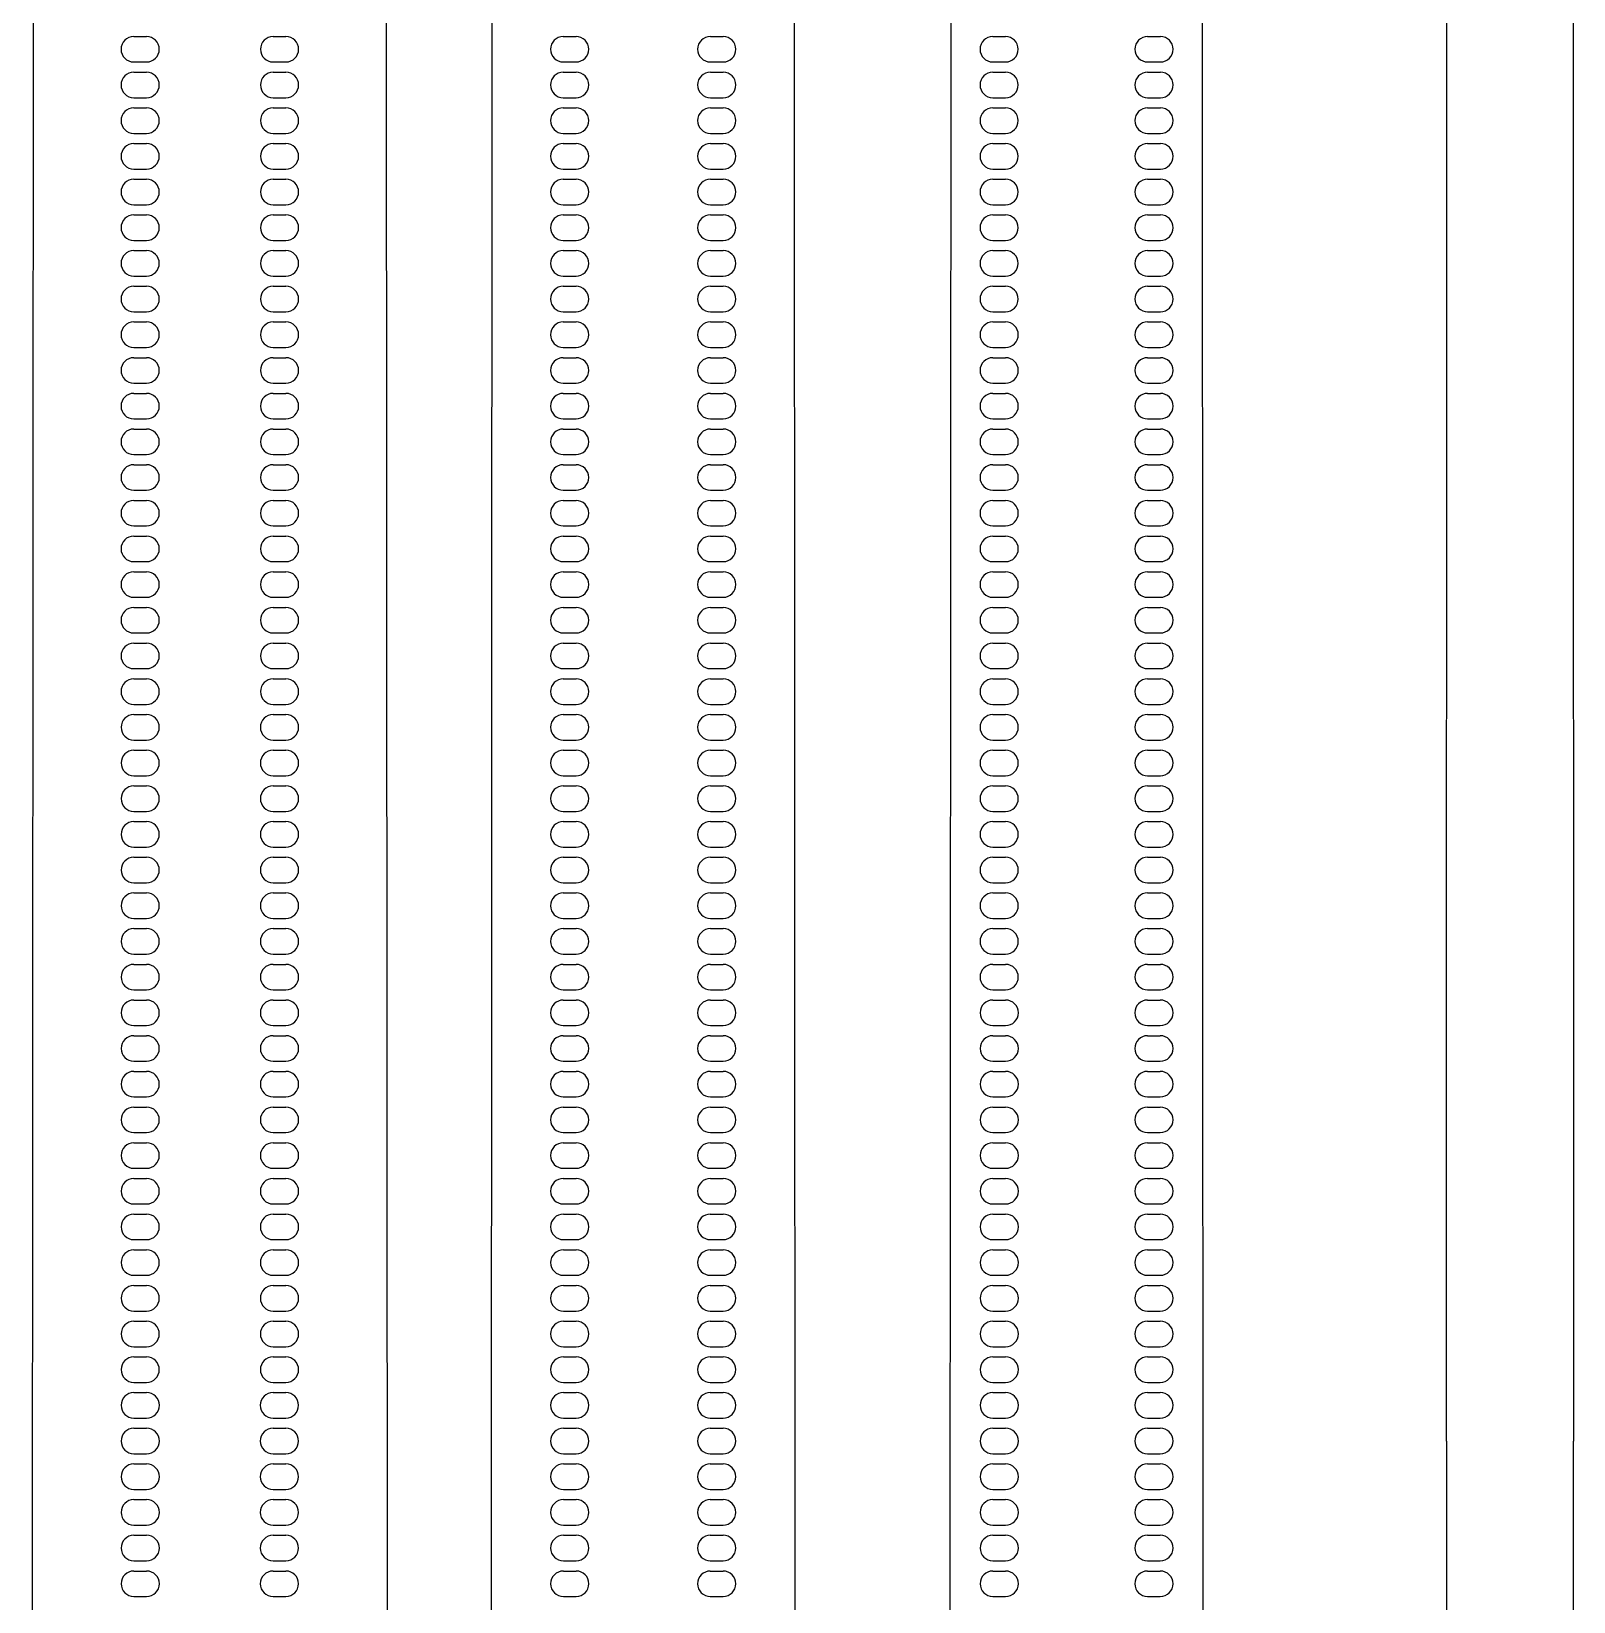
# Model space of a CAD drawing. Header units: millimetres. Extents: x -12.5 to 12.5, y -37.5 to 37.5.
# Drawn here: x -2.9 to 0.125, y -21.675 to -18.595 of the extents above; entities that cross this region are included whole.
import ezdxf

# ---------------------------------------------------------------- set-up
doc = ezdxf.new("R2010")
doc.units = ezdxf.units.MM

msp = doc.modelspace()

# ---------------------------------------------------------------- linework, layer by layer
at = {"color": 7, "linetype": 'Continuous'}
for p, q in [((-2.875, 24), (-2.9, -25)), ((-2.2, -25), (-2.225, 24)), ((-1.975, 24), (-2, -25)), ((-1.4, -25), (-1.425, 24)), ((-1.075, 24), (-1.1, -25)), ((-0.6, -25), (-0.625, 24)), ((-0.1245, -21.36), (-0.1233, -13.66)), ((0.1233, -13.66), (0.1245, -21.36)), ((-2.6992, -18.605), (-2.6742, -18.605)), ((-2.4258, -18.605), (-2.4008, -18.605)), ((-1.8568, -18.605), (-1.8318, -18.605)), ((-1.5682, -18.605), (-1.5432, -18.605)), ((-1.0144, -18.605), (-0.9894, -18.605)), ((-0.7106, -18.605), (-0.6856, -18.605)), ((-2.6992, -18.655), (-2.6742, -18.655)), ((-2.4258, -18.655), (-2.4008, -18.655)), ((-1.8568, -18.655), (-1.8318, -18.655)), ((-1.5682, -18.655), (-1.5432, -18.655)), ((-1.0144, -18.655), (-0.9894, -18.655)), ((-0.7106, -18.655), (-0.6856, -18.655)), ((-2.6992, -18.675), (-2.6742, -18.675)), ((-2.4258, -18.675), (-2.4008, -18.675)), ((-1.8568, -18.675), (-1.8318, -18.675)), ((-1.5682, -18.675), (-1.5432, -18.675)), ((-1.0144, -18.675), (-0.9894, -18.675)), ((-0.7106, -18.675), (-0.6856, -18.675)), ((-2.6992, -18.725), (-2.6742, -18.725)), ((-2.4258, -18.725), (-2.4008, -18.725)), ((-1.8568, -18.725), (-1.8318, -18.725)), ((-1.5682, -18.725), (-1.5432, -18.725)), ((-1.0144, -18.725), (-0.9894, -18.725)), ((-0.7106, -18.725), (-0.6856, -18.725)), ((-2.6992, -18.745), (-2.6742, -18.745)), ((-2.4258, -18.745), (-2.4008, -18.745)), ((-1.8568, -18.745), (-1.8318, -18.745)), ((-1.5682, -18.745), (-1.5432, -18.745)), ((-1.0144, -18.745), (-0.9894, -18.745)), ((-0.7106, -18.745), (-0.6856, -18.745)), ((-2.6992, -18.795), (-2.6742, -18.795)), ((-2.6992, -18.815), (-2.6742, -18.815)), ((-2.4258, -18.795), (-2.4008, -18.795)), ((-2.4258, -18.815), (-2.4008, -18.815)), ((-1.8568, -18.795), (-1.8318, -18.795)), ((-1.8568, -18.815), (-1.8318, -18.815)), ((-1.5682, -18.795), (-1.5432, -18.795)), ((-1.5682, -18.815), (-1.5432, -18.815)), ((-1.0144, -18.795), (-0.9894, -18.795)), ((-1.0144, -18.815), (-0.9894, -18.815)), ((-0.7106, -18.795), (-0.6856, -18.795)), ((-0.7106, -18.815), (-0.6856, -18.815)), ((-2.6992, -18.865), (-2.6742, -18.865)), ((-2.4258, -18.865), (-2.4008, -18.865)), ((-1.8568, -18.865), (-1.8318, -18.865)), ((-1.5682, -18.865), (-1.5432, -18.865)), ((-1.0144, -18.865), (-0.9894, -18.865)), ((-0.7106, -18.865), (-0.6856, -18.865)), ((-2.6992, -18.885), (-2.6742, -18.885)), ((-2.4258, -18.885), (-2.4008, -18.885)), ((-1.8568, -18.885), (-1.8318, -18.885)), ((-1.5682, -18.885), (-1.5432, -18.885)), ((-1.0144, -18.885), (-0.9894, -18.885)), ((-0.7106, -18.885), (-0.6856, -18.885)), ((-2.6992, -18.935), (-2.6742, -18.935)), ((-2.4258, -18.935), (-2.4008, -18.935)), ((-1.8568, -18.935), (-1.8318, -18.935)), ((-1.5682, -18.935), (-1.5432, -18.935)), ((-1.0144, -18.935), (-0.9894, -18.935)), ((-0.7106, -18.935), (-0.6856, -18.935)), ((-2.6992, -18.955), (-2.6742, -18.955)), ((-2.4258, -18.955), (-2.4008, -18.955)), ((-1.8568, -18.955), (-1.8318, -18.955)), ((-1.5682, -18.955), (-1.5432, -18.955)), ((-1.0144, -18.955), (-0.9894, -18.955)), ((-0.7106, -18.955), (-0.6856, -18.955)), ((-2.6992, -19.005), (-2.6742, -19.005)), ((-2.6992, -19.025), (-2.6742, -19.025)), ((-2.4258, -19.005), (-2.4008, -19.005)), ((-2.4258, -19.025), (-2.4008, -19.025)), ((-1.8568, -19.005), (-1.8318, -19.005)), ((-1.8568, -19.025), (-1.8318, -19.025)), ((-1.5682, -19.005), (-1.5432, -19.005)), ((-1.5682, -19.025), (-1.5432, -19.025)), ((-1.0144, -19.005), (-0.9894, -19.005)), ((-1.0144, -19.025), (-0.9894, -19.025)), ((-0.7106, -19.005), (-0.6856, -19.005)), ((-0.7106, -19.025), (-0.6856, -19.025)), ((-2.6992, -19.075), (-2.6742, -19.075)), ((-2.6992, -19.095), (-2.6742, -19.095)), ((-2.4258, -19.075), (-2.4008, -19.075)), ((-2.4258, -19.095), (-2.4008, -19.095)), ((-1.8568, -19.075), (-1.8318, -19.075)), ((-1.8568, -19.095), (-1.8318, -19.095)), ((-1.5682, -19.075), (-1.5432, -19.075)), ((-1.5682, -19.095), (-1.5432, -19.095)), ((-1.0144, -19.075), (-0.9894, -19.075)), ((-1.0144, -19.095), (-0.9894, -19.095)), ((-0.7106, -19.075), (-0.6856, -19.075)), ((-0.7106, -19.095), (-0.6856, -19.095)), ((-2.6992, -19.145), (-2.6742, -19.145)), ((-2.4258, -19.145), (-2.4008, -19.145)), ((-1.8568, -19.145), (-1.8318, -19.145)), ((-1.5682, -19.145), (-1.5432, -19.145)), ((-1.0144, -19.145), (-0.9894, -19.145)), ((-0.7106, -19.145), (-0.6856, -19.145)), ((-2.6992, -19.165), (-2.6742, -19.165)), ((-2.4258, -19.165), (-2.4008, -19.165)), ((-1.8568, -19.165), (-1.8318, -19.165)), ((-1.5682, -19.165), (-1.5432, -19.165)), ((-1.0143, -19.165), (-0.9893, -19.165)), ((-0.7107, -19.165), (-0.6857, -19.165)), ((-2.6992, -19.215), (-2.6742, -19.215)), ((-2.4258, -19.215), (-2.4008, -19.215)), ((-1.8568, -19.215), (-1.8318, -19.215)), ((-1.5682, -19.215), (-1.5432, -19.215)), ((-1.0143, -19.215), (-0.9893, -19.215)), ((-0.7107, -19.215), (-0.6857, -19.215)), ((-2.6992, -19.235), (-2.6742, -19.235)), ((-2.4258, -19.235), (-2.4008, -19.235)), ((-1.8568, -19.235), (-1.8318, -19.235)), ((-1.5682, -19.235), (-1.5432, -19.235)), ((-1.0143, -19.235), (-0.9893, -19.235)), ((-0.7107, -19.235), (-0.6857, -19.235)), ((-2.6992, -19.285), (-2.6742, -19.285)), ((-2.6992, -19.305), (-2.6742, -19.305)), ((-2.4258, -19.285), (-2.4008, -19.285)), ((-2.4258, -19.305), (-2.4008, -19.305)), ((-1.8568, -19.285), (-1.8318, -19.285)), ((-1.8568, -19.305), (-1.8318, -19.305)), ((-1.5682, -19.285), (-1.5432, -19.285)), ((-1.5682, -19.305), (-1.5432, -19.305)), ((-1.0143, -19.285), (-0.9893, -19.285)), ((-1.0143, -19.305), (-0.9893, -19.305)), ((-0.7107, -19.285), (-0.6857, -19.285)), ((-0.7107, -19.305), (-0.6857, -19.305)), ((-2.6992, -19.355), (-2.6742, -19.355)), ((-2.4258, -19.355), (-2.4008, -19.355)), ((-1.8568, -19.355), (-1.8318, -19.355)), ((-1.5682, -19.355), (-1.5432, -19.355)), ((-1.0143, -19.355), (-0.9893, -19.355)), ((-0.7107, -19.355), (-0.6857, -19.355)), ((-2.6992, -19.375), (-2.6742, -19.375)), ((-2.4258, -19.375), (-2.4008, -19.375)), ((-1.8568, -19.375), (-1.8318, -19.375)), ((-1.5682, -19.375), (-1.5432, -19.375)), ((-1.0143, -19.375), (-0.9893, -19.375)), ((-0.7107, -19.375), (-0.6857, -19.375)), ((-2.6992, -19.425), (-2.6742, -19.425)), ((-2.4258, -19.425), (-2.4008, -19.425)), ((-1.8568, -19.425), (-1.8318, -19.425)), ((-1.5682, -19.425), (-1.5432, -19.425)), ((-1.0143, -19.425), (-0.9893, -19.425)), ((-0.7107, -19.425), (-0.6857, -19.425)), ((-2.6992, -19.445), (-2.6742, -19.445)), ((-2.4258, -19.445), (-2.4008, -19.445)), ((-1.8568, -19.445), (-1.8318, -19.445)), ((-1.5682, -19.445), (-1.5432, -19.445)), ((-1.0143, -19.445), (-0.9893, -19.445)), ((-0.7107, -19.445), (-0.6857, -19.445)), ((-2.6992, -19.495), (-2.6742, -19.495)), ((-2.4258, -19.495), (-2.4008, -19.495)), ((-1.8568, -19.495), (-1.8318, -19.495)), ((-1.5682, -19.495), (-1.5432, -19.495)), ((-1.0143, -19.495), (-0.9893, -19.495)), ((-0.7107, -19.495), (-0.6857, -19.495)), ((-2.6992, -19.515), (-2.6742, -19.515)), ((-2.4258, -19.515), (-2.4008, -19.515)), ((-1.8568, -19.515), (-1.8318, -19.515)), ((-1.5682, -19.515), (-1.5432, -19.515)), ((-1.0143, -19.515), (-0.9893, -19.515)), ((-0.7107, -19.515), (-0.6857, -19.515)), ((-2.6992, -19.565), (-2.6742, -19.565)), ((-2.6992, -19.585), (-2.6742, -19.585)), ((-2.4258, -19.565), (-2.4008, -19.565)), ((-2.4258, -19.585), (-2.4008, -19.585)), ((-1.8568, -19.565), (-1.8318, -19.565)), ((-1.8567, -19.585), (-1.8317, -19.585)), ((-1.5683, -19.585), (-1.5433, -19.585)), ((-1.5682, -19.565), (-1.5432, -19.565)), ((-1.0143, -19.565), (-0.9893, -19.565)), ((-1.0143, -19.585), (-0.9893, -19.585)), ((-0.7107, -19.565), (-0.6857, -19.565)), ((-0.7107, -19.585), (-0.6857, -19.585)), ((-2.6992, -19.635), (-2.6742, -19.635)), ((-2.4258, -19.635), (-2.4008, -19.635)), ((-1.8567, -19.635), (-1.8317, -19.635)), ((-1.5683, -19.635), (-1.5433, -19.635)), ((-1.0143, -19.635), (-0.9893, -19.635)), ((-0.7107, -19.635), (-0.6857, -19.635)), ((-2.6992, -19.655), (-2.6742, -19.655)), ((-2.4258, -19.655), (-2.4008, -19.655)), ((-1.8567, -19.655), (-1.8317, -19.655)), ((-1.5683, -19.655), (-1.5433, -19.655)), ((-1.0143, -19.655), (-0.9893, -19.655)), ((-0.7107, -19.655), (-0.6857, -19.655)), ((-2.6992, -19.705), (-2.6742, -19.705)), ((-2.4258, -19.705), (-2.4008, -19.705)), ((-1.8567, -19.705), (-1.8317, -19.705)), ((-1.5683, -19.705), (-1.5433, -19.705)), ((-1.0143, -19.705), (-0.9893, -19.705)), ((-0.7107, -19.705), (-0.6857, -19.705)), ((-2.6992, -19.725), (-2.6742, -19.725)), ((-2.4258, -19.725), (-2.4008, -19.725)), ((-1.8567, -19.725), (-1.8317, -19.725)), ((-1.5683, -19.725), (-1.5433, -19.725)), ((-1.0143, -19.725), (-0.9893, -19.725)), ((-0.7107, -19.725), (-0.6857, -19.725)), ((-2.6992, -19.775), (-2.6742, -19.775)), ((-2.6992, -19.795), (-2.6742, -19.795)), ((-2.4258, -19.775), (-2.4008, -19.775)), ((-2.4258, -19.795), (-2.4008, -19.795)), ((-1.8567, -19.775), (-1.8317, -19.775)), ((-1.8567, -19.795), (-1.8317, -19.795)), ((-1.5683, -19.775), (-1.5433, -19.775)), ((-1.5683, -19.795), (-1.5433, -19.795)), ((-1.0143, -19.775), (-0.9893, -19.775)), ((-1.0143, -19.795), (-0.9893, -19.795)), ((-0.7107, -19.775), (-0.6857, -19.775)), ((-0.7107, -19.795), (-0.6857, -19.795)), ((-2.6992, -19.845), (-2.6742, -19.845)), ((-2.6992, -19.865), (-2.6742, -19.865)), ((-2.4258, -19.845), (-2.4008, -19.845)), ((-2.4258, -19.865), (-2.4008, -19.865)), ((-1.8567, -19.845), (-1.8317, -19.845)), ((-1.8567, -19.865), (-1.8317, -19.865)), ((-1.5683, -19.845), (-1.5433, -19.845)), ((-1.5683, -19.865), (-1.5433, -19.865)), ((-1.0143, -19.845), (-0.9893, -19.845)), ((-1.0143, -19.865), (-0.9893, -19.865)), ((-0.7107, -19.845), (-0.6857, -19.845)), ((-0.7107, -19.865), (-0.6857, -19.865)), ((-2.6992, -19.915), (-2.6742, -19.915)), ((-2.4258, -19.915), (-2.4008, -19.915)), ((-1.8567, -19.915), (-1.8317, -19.915)), ((-1.5683, -19.915), (-1.5433, -19.915)), ((-1.0143, -19.915), (-0.9893, -19.915)), ((-0.7107, -19.915), (-0.6857, -19.915)), ((-2.6991, -19.935), (-2.6741, -19.935)), ((-2.4259, -19.935), (-2.4009, -19.935)), ((-1.8567, -19.935), (-1.8317, -19.935)), ((-1.5683, -19.935), (-1.5433, -19.935)), ((-1.0143, -19.935), (-0.9893, -19.935)), ((-0.7107, -19.935), (-0.6857, -19.935)), ((-2.6991, -19.985), (-2.6741, -19.985)), ((-2.4259, -19.985), (-2.4009, -19.985)), ((-1.8567, -19.985), (-1.8317, -19.985)), ((-1.5683, -19.985), (-1.5433, -19.985)), ((-1.0143, -19.985), (-0.9893, -19.985)), ((-0.7107, -19.985), (-0.6857, -19.985)), ((-2.6991, -20.005), (-2.6741, -20.005)), ((-2.4259, -20.005), (-2.4009, -20.005)), ((-1.8567, -20.005), (-1.8317, -20.005)), ((-1.5683, -20.005), (-1.5433, -20.005)), ((-1.0143, -20.005), (-0.9893, -20.005)), ((-0.7107, -20.005), (-0.6857, -20.005)), ((-2.6991, -20.055), (-2.6741, -20.055)), ((-2.6991, -20.075), (-2.6741, -20.075)), ((-2.4259, -20.055), (-2.4009, -20.055)), ((-2.4259, -20.075), (-2.4009, -20.075)), ((-1.8567, -20.055), (-1.8317, -20.055)), ((-1.8567, -20.075), (-1.8317, -20.075)), ((-1.5683, -20.055), (-1.5433, -20.055)), ((-1.5683, -20.075), (-1.5433, -20.075)), ((-1.0143, -20.055), (-0.9893, -20.055)), ((-1.0143, -20.075), (-0.9893, -20.075)), ((-0.7107, -20.055), (-0.6857, -20.055)), ((-0.7107, -20.075), (-0.6857, -20.075)), ((-2.6991, -20.125), (-2.6741, -20.125)), ((-2.4259, -20.125), (-2.4009, -20.125)), ((-1.8567, -20.125), (-1.8317, -20.125)), ((-1.5683, -20.125), (-1.5433, -20.125)), ((-1.0143, -20.125), (-0.9893, -20.125)), ((-0.7107, -20.125), (-0.6857, -20.125)), ((-2.6991, -20.145), (-2.6741, -20.145)), ((-2.4259, -20.145), (-2.4009, -20.145)), ((-1.8567, -20.145), (-1.8317, -20.145)), ((-1.5683, -20.145), (-1.5433, -20.145)), ((-1.0143, -20.145), (-0.9893, -20.145)), ((-0.7107, -20.145), (-0.6857, -20.145)), ((-2.6991, -20.195), (-2.6741, -20.195)), ((-2.4259, -20.195), (-2.4009, -20.195)), ((-1.8567, -20.195), (-1.8317, -20.195)), ((-1.5683, -20.195), (-1.5433, -20.195)), ((-1.0143, -20.195), (-0.9893, -20.195)), ((-0.7107, -20.195), (-0.6857, -20.195)), ((-2.6991, -20.215), (-2.6741, -20.215)), ((-2.4259, -20.215), (-2.4009, -20.215)), ((-1.8567, -20.215), (-1.8317, -20.215)), ((-1.5683, -20.215), (-1.5433, -20.215)), ((-1.0143, -20.215), (-0.9893, -20.215)), ((-0.7107, -20.215), (-0.6857, -20.215)), ((-2.6991, -20.265), (-2.6741, -20.265)), ((-2.4259, -20.265), (-2.4009, -20.265)), ((-1.8567, -20.265), (-1.8317, -20.265)), ((-1.5683, -20.265), (-1.5433, -20.265)), ((-1.0143, -20.265), (-0.9893, -20.265)), ((-0.7107, -20.265), (-0.6857, -20.265)), ((-2.6991, -20.285), (-2.6741, -20.285)), ((-2.4259, -20.285), (-2.4009, -20.285)), ((-1.8567, -20.285), (-1.8317, -20.285)), ((-1.5683, -20.285), (-1.5433, -20.285)), ((-1.0143, -20.285), (-0.9893, -20.285)), ((-0.7107, -20.285), (-0.6857, -20.285)), ((-2.6991, -20.335), (-2.6741, -20.335)), ((-2.6991, -20.355), (-2.6741, -20.355)), ((-2.4259, -20.335), (-2.4009, -20.335)), ((-2.4259, -20.355), (-2.4009, -20.355)), ((-1.8567, -20.335), (-1.8317, -20.335)), ((-1.8567, -20.355), (-1.8317, -20.355)), ((-1.5683, -20.335), (-1.5433, -20.335)), ((-1.5683, -20.355), (-1.5433, -20.355)), ((-1.0143, -20.335), (-0.9893, -20.335)), ((-1.0143, -20.355), (-0.9893, -20.355)), ((-0.7107, -20.335), (-0.6857, -20.335)), ((-0.7107, -20.355), (-0.6857, -20.355)), ((-2.6991, -20.405), (-2.6741, -20.405)), ((-2.4259, -20.405), (-2.4009, -20.405)), ((-1.8567, -20.405), (-1.8317, -20.405)), ((-1.5683, -20.405), (-1.5433, -20.405)), ((-1.0143, -20.405), (-0.9893, -20.405)), ((-0.7107, -20.405), (-0.6857, -20.405)), ((-2.6991, -20.425), (-2.6741, -20.425)), ((-2.4259, -20.425), (-2.4009, -20.425)), ((-1.8567, -20.425), (-1.8317, -20.425)), ((-1.5683, -20.425), (-1.5433, -20.425)), ((-1.0143, -20.425), (-0.9893, -20.425)), ((-0.7107, -20.425), (-0.6857, -20.425)), ((-2.6991, -20.475), (-2.6741, -20.475)), ((-2.4259, -20.475), (-2.4009, -20.475)), ((-1.8567, -20.475), (-1.8317, -20.475)), ((-1.5683, -20.475), (-1.5433, -20.475)), ((-1.0143, -20.475), (-0.9893, -20.475)), ((-0.7107, -20.475), (-0.6857, -20.475)), ((-2.6991, -20.495), (-2.6741, -20.495)), ((-2.4259, -20.495), (-2.4009, -20.495)), ((-1.8567, -20.495), (-1.8317, -20.495)), ((-1.5683, -20.495), (-1.5433, -20.495)), ((-1.0142, -20.495), (-0.9892, -20.495)), ((-0.7108, -20.495), (-0.6858, -20.495)), ((-2.6991, -20.545), (-2.6741, -20.545)), ((-2.6991, -20.565), (-2.6741, -20.565)), ((-2.4259, -20.545), (-2.4009, -20.545)), ((-2.4259, -20.565), (-2.4009, -20.565)), ((-1.8567, -20.545), (-1.8317, -20.545)), ((-1.8567, -20.565), (-1.8317, -20.565)), ((-1.5683, -20.545), (-1.5433, -20.545)), ((-1.5683, -20.565), (-1.5433, -20.565)), ((-1.0142, -20.545), (-0.9892, -20.545)), ((-1.0142, -20.565), (-0.9892, -20.565)), ((-0.7108, -20.545), (-0.6858, -20.545)), ((-0.7108, -20.565), (-0.6858, -20.565)), ((-2.6991, -20.615), (-2.6741, -20.615)), ((-2.6991, -20.635), (-2.6741, -20.635)), ((-2.4259, -20.615), (-2.4009, -20.615)), ((-2.4259, -20.635), (-2.4009, -20.635)), ((-1.8567, -20.615), (-1.8317, -20.615)), ((-1.8567, -20.635), (-1.8317, -20.635)), ((-1.5683, -20.615), (-1.5433, -20.615)), ((-1.5683, -20.635), (-1.5433, -20.635)), ((-1.0142, -20.615), (-0.9892, -20.615)), ((-1.0142, -20.635), (-0.9892, -20.635)), ((-0.7108, -20.615), (-0.6858, -20.615)), ((-0.7108, -20.635), (-0.6858, -20.635)), ((-2.6991, -20.685), (-2.6741, -20.685)), ((-2.4259, -20.685), (-2.4009, -20.685)), ((-1.8567, -20.685), (-1.8317, -20.685)), ((-1.5683, -20.685), (-1.5433, -20.685)), ((-1.0142, -20.685), (-0.9892, -20.685)), ((-0.7108, -20.685), (-0.6858, -20.685)), ((-2.6991, -20.705), (-2.6741, -20.705)), ((-2.4259, -20.705), (-2.4009, -20.705)), ((-1.8567, -20.705), (-1.8317, -20.705)), ((-1.5683, -20.705), (-1.5433, -20.705)), ((-1.0142, -20.705), (-0.9892, -20.705)), ((-0.7108, -20.705), (-0.6858, -20.705)), ((-2.6991, -20.755), (-2.6741, -20.755)), ((-2.4259, -20.755), (-2.4009, -20.755)), ((-1.8567, -20.755), (-1.8317, -20.755)), ((-1.5683, -20.755), (-1.5433, -20.755)), ((-1.0142, -20.755), (-0.9892, -20.755)), ((-0.7108, -20.755), (-0.6858, -20.755)), ((-2.6991, -20.775), (-2.6741, -20.775)), ((-2.4259, -20.775), (-2.4009, -20.775)), ((-1.8567, -20.775), (-1.8317, -20.775)), ((-1.5683, -20.775), (-1.5433, -20.775)), ((-1.0142, -20.775), (-0.9892, -20.775)), ((-0.7108, -20.775), (-0.6858, -20.775)), ((-2.6991, -20.825), (-2.6741, -20.825)), ((-2.6991, -20.845), (-2.6741, -20.845)), ((-2.4259, -20.825), (-2.4009, -20.825)), ((-2.4259, -20.845), (-2.4009, -20.845)), ((-1.8567, -20.825), (-1.8317, -20.825)), ((-1.8567, -20.845), (-1.8317, -20.845)), ((-1.5683, -20.825), (-1.5433, -20.825)), ((-1.5683, -20.845), (-1.5433, -20.845)), ((-1.0142, -20.825), (-0.9892, -20.825)), ((-1.0142, -20.845), (-0.9892, -20.845)), ((-0.7108, -20.825), (-0.6858, -20.825)), ((-0.7108, -20.845), (-0.6858, -20.845)), ((-2.6991, -20.895), (-2.6741, -20.895)), ((-2.4259, -20.895), (-2.4009, -20.895)), ((-1.8567, -20.895), (-1.8317, -20.895)), ((-1.5683, -20.895), (-1.5433, -20.895)), ((-1.0142, -20.895), (-0.9892, -20.895)), ((-0.7108, -20.895), (-0.6858, -20.895)), ((-2.6991, -20.915), (-2.6741, -20.915)), ((-2.4259, -20.915), (-2.4009, -20.915)), ((-1.8566, -20.915), (-1.8316, -20.915)), ((-1.5684, -20.915), (-1.5434, -20.915)), ((-1.0142, -20.915), (-0.9892, -20.915)), ((-0.7108, -20.915), (-0.6858, -20.915)), ((-2.6991, -20.965), (-2.6741, -20.965)), ((-2.4259, -20.965), (-2.4009, -20.965)), ((-1.8566, -20.965), (-1.8316, -20.965)), ((-1.5684, -20.965), (-1.5434, -20.965)), ((-1.0142, -20.965), (-0.9892, -20.965)), ((-0.7108, -20.965), (-0.6858, -20.965)), ((-2.6991, -20.985), (-2.6741, -20.985)), ((-2.4259, -20.985), (-2.4009, -20.985)), ((-1.8566, -20.985), (-1.8316, -20.985)), ((-1.5684, -20.985), (-1.5434, -20.985)), ((-1.0142, -20.985), (-0.9892, -20.985)), ((-0.7108, -20.985), (-0.6858, -20.985)), ((-2.6991, -21.035), (-2.6741, -21.035)), ((-2.4259, -21.035), (-2.4009, -21.035)), ((-1.8566, -21.035), (-1.8316, -21.035)), ((-1.5684, -21.035), (-1.5434, -21.035)), ((-1.0142, -21.035), (-0.9892, -21.035)), ((-0.7108, -21.035), (-0.6858, -21.035)), ((-2.6991, -21.055), (-2.6741, -21.055)), ((-2.4259, -21.055), (-2.4009, -21.055)), ((-1.8566, -21.055), (-1.8316, -21.055)), ((-1.5684, -21.055), (-1.5434, -21.055)), ((-1.0142, -21.055), (-0.9892, -21.055)), ((-0.7108, -21.055), (-0.6858, -21.055)), ((-2.6991, -21.105), (-2.6741, -21.105)), ((-2.6991, -21.125), (-2.6741, -21.125)), ((-2.4259, -21.105), (-2.4009, -21.105)), ((-2.4259, -21.125), (-2.4009, -21.125)), ((-1.8566, -21.105), (-1.8316, -21.105)), ((-1.8566, -21.125), (-1.8316, -21.125)), ((-1.5684, -21.105), (-1.5434, -21.105)), ((-1.5684, -21.125), (-1.5434, -21.125)), ((-1.0142, -21.105), (-0.9892, -21.105)), ((-1.0142, -21.125), (-0.9892, -21.125)), ((-0.7108, -21.105), (-0.6858, -21.105)), ((-0.7108, -21.125), (-0.6858, -21.125)), ((-2.6991, -21.175), (-2.6741, -21.175)), ((-2.4259, -21.175), (-2.4009, -21.175)), ((-1.8566, -21.175), (-1.8316, -21.175)), ((-1.5684, -21.175), (-1.5434, -21.175)), ((-1.0142, -21.175), (-0.9892, -21.175)), ((-0.7108, -21.175), (-0.6858, -21.175)), ((-2.6991, -21.195), (-2.6741, -21.195)), ((-2.4259, -21.195), (-2.4009, -21.195)), ((-1.8566, -21.195), (-1.8316, -21.195)), ((-1.5684, -21.195), (-1.5434, -21.195)), ((-1.0142, -21.195), (-0.9892, -21.195)), ((-0.7108, -21.195), (-0.6858, -21.195)), ((-2.6991, -21.245), (-2.6741, -21.245)), ((-2.4259, -21.245), (-2.4009, -21.245)), ((-1.8566, -21.245), (-1.8316, -21.245)), ((-1.5684, -21.245), (-1.5434, -21.245)), ((-1.0142, -21.245), (-0.9892, -21.245)), ((-0.7108, -21.245), (-0.6858, -21.245)), ((-2.699, -21.265), (-2.674, -21.265)), ((-2.426, -21.265), (-2.401, -21.265)), ((-1.8566, -21.265), (-1.8316, -21.265)), ((-1.5684, -21.265), (-1.5434, -21.265)), ((-1.0142, -21.265), (-0.9892, -21.265)), ((-0.7108, -21.265), (-0.6858, -21.265)), ((-2.699, -21.315), (-2.674, -21.315)), ((-2.699, -21.335), (-2.674, -21.335)), ((-2.426, -21.315), (-2.401, -21.315)), ((-2.426, -21.335), (-2.401, -21.335)), ((-1.8566, -21.315), (-1.8316, -21.315)), ((-1.8566, -21.335), (-1.8316, -21.335)), ((-1.5684, -21.315), (-1.5434, -21.315)), ((-1.5684, -21.335), (-1.5434, -21.335)), ((-1.0142, -21.315), (-0.9892, -21.315)), ((-1.0142, -21.335), (-0.9892, -21.335)), ((-0.7108, -21.315), (-0.6858, -21.315)), ((-0.7108, -21.335), (-0.6858, -21.335)), ((-0.1245, -21.36), (-0.1245, -24.0145)), ((0.1249, -24.0154), (0.1245, -21.36)), ((-2.699, -21.385), (-2.674, -21.385)), ((-2.699, -21.405), (-2.674, -21.405)), ((-2.426, -21.385), (-2.401, -21.385)), ((-2.426, -21.405), (-2.401, -21.405)), ((-1.8566, -21.385), (-1.8316, -21.385)), ((-1.8566, -21.405), (-1.8316, -21.405)), ((-1.5684, -21.385), (-1.5434, -21.385)), ((-1.5684, -21.405), (-1.5434, -21.405)), ((-1.0142, -21.385), (-0.9892, -21.385)), ((-1.0142, -21.405), (-0.9892, -21.405)), ((-0.7108, -21.385), (-0.6858, -21.385)), ((-0.7108, -21.405), (-0.6858, -21.405)), ((-2.699, -21.455), (-2.674, -21.455)), ((-2.426, -21.455), (-2.401, -21.455)), ((-1.8566, -21.455), (-1.8316, -21.455)), ((-1.5684, -21.455), (-1.5434, -21.455)), ((-1.0142, -21.455), (-0.9892, -21.455)), ((-0.7108, -21.455), (-0.6858, -21.455)), ((-2.699, -21.475), (-2.674, -21.475)), ((-2.426, -21.475), (-2.401, -21.475)), ((-1.8566, -21.475), (-1.8316, -21.475)), ((-1.5684, -21.475), (-1.5434, -21.475)), ((-1.0142, -21.475), (-0.9892, -21.475)), ((-0.7108, -21.475), (-0.6858, -21.475)), ((-2.699, -21.525), (-2.674, -21.525)), ((-2.426, -21.525), (-2.401, -21.525)), ((-1.8566, -21.525), (-1.8316, -21.525)), ((-1.5684, -21.525), (-1.5434, -21.525)), ((-1.0142, -21.525), (-0.9892, -21.525)), ((-0.7108, -21.525), (-0.6858, -21.525)), ((-2.699, -21.545), (-2.674, -21.545)), ((-2.426, -21.545), (-2.401, -21.545)), ((-1.8566, -21.545), (-1.8316, -21.545)), ((-1.5684, -21.545), (-1.5434, -21.545)), ((-1.0142, -21.545), (-0.9892, -21.545)), ((-0.7108, -21.545), (-0.6858, -21.545)), ((-2.699, -21.595), (-2.674, -21.595)), ((-2.699, -21.615), (-2.674, -21.615)), ((-2.426, -21.595), (-2.401, -21.595)), ((-2.426, -21.615), (-2.401, -21.615)), ((-1.8566, -21.595), (-1.8316, -21.595)), ((-1.8566, -21.615), (-1.8316, -21.615)), ((-1.5684, -21.595), (-1.5434, -21.595)), ((-1.5684, -21.615), (-1.5434, -21.615)), ((-1.0142, -21.595), (-0.9892, -21.595)), ((-1.0142, -21.615), (-0.9892, -21.615)), ((-0.7108, -21.595), (-0.6858, -21.595)), ((-0.7108, -21.615), (-0.6858, -21.615)), ((-2.699, -21.665), (-2.674, -21.665)), ((-2.426, -21.665), (-2.401, -21.665)), ((-1.8566, -21.665), (-1.8316, -21.665)), ((-1.5684, -21.665), (-1.5434, -21.665)), ((-1.0142, -21.665), (-0.9892, -21.665)), ((-0.7108, -21.665), (-0.6858, -21.665))]:
    msp.add_line(p, q, dxfattribs=at)
for centre, start, end in [((-2.6992, -18.63), 90, 270), ((-2.6742, -18.63), 270, 90), ((-2.4258, -18.63), 90, 270), ((-2.4008, -18.63), 270, 90), ((-1.8568, -18.63), 90, 270), ((-1.8318, -18.63), 270, 90), ((-1.5682, -18.63), 90, 270), ((-1.5432, -18.63), 270, 90), ((-1.0144, -18.63), 90, 270), ((-0.9894, -18.63), 270, 90), ((-0.7106, -18.63), 90, 270), ((-0.6856, -18.63), 270, 90), ((-2.6992, -18.7), 90, 270), ((-2.6742, -18.7), 270, 90), ((-2.4258, -18.7), 90, 270), ((-2.4008, -18.7), 270, 90), ((-1.8568, -18.7), 90, 270), ((-1.8318, -18.7), 270, 90), ((-1.5682, -18.7), 90, 270), ((-1.5432, -18.7), 270, 90), ((-1.0144, -18.7), 90, 270), ((-0.9894, -18.7), 270, 90), ((-0.7106, -18.7), 90, 270), ((-0.6856, -18.7), 270, 90), ((-2.6992, -18.77), 90, 270), ((-2.6742, -18.77), 270, 90), ((-2.4258, -18.77), 90, 270), ((-2.4008, -18.77), 270, 90), ((-1.8568, -18.77), 90, 270), ((-1.8318, -18.77), 270, 90), ((-1.5682, -18.77), 90, 270), ((-1.5432, -18.77), 270, 90), ((-1.0144, -18.77), 90, 270), ((-0.9894, -18.77), 270, 90), ((-0.7106, -18.77), 90, 270), ((-0.6856, -18.77), 270, 90), ((-2.6992, -18.84), 90, 270), ((-2.6742, -18.84), 270, 90), ((-2.4258, -18.84), 90, 270), ((-2.4008, -18.84), 270, 90), ((-1.8568, -18.84), 90, 270), ((-1.8318, -18.84), 270, 90), ((-1.5682, -18.84), 90, 270), ((-1.5432, -18.84), 270, 90), ((-1.0144, -18.84), 90, 270), ((-0.9894, -18.84), 270, 90), ((-0.7106, -18.84), 90, 270), ((-0.6856, -18.84), 270, 90), ((-2.6992, -18.91), 90, 270), ((-2.6742, -18.91), 270, 90), ((-2.4258, -18.91), 90, 270), ((-2.4008, -18.91), 270, 90), ((-1.8568, -18.91), 90, 270), ((-1.8318, -18.91), 270, 90), ((-1.5682, -18.91), 90, 270), ((-1.5432, -18.91), 270, 90), ((-1.0144, -18.91), 90, 270), ((-0.9894, -18.91), 270, 90), ((-0.7106, -18.91), 90, 270), ((-0.6856, -18.91), 270, 90), ((-2.6992, -18.98), 90, 270), ((-2.6742, -18.98), 270, 90), ((-2.4258, -18.98), 90, 270), ((-2.4008, -18.98), 270, 90), ((-1.8568, -18.98), 90, 270), ((-1.8318, -18.98), 270, 90), ((-1.5682, -18.98), 90, 270), ((-1.5432, -18.98), 270, 90), ((-1.0144, -18.98), 90, 270), ((-0.9894, -18.98), 270, 90), ((-0.7106, -18.98), 90, 270), ((-0.6856, -18.98), 270, 90), ((-2.6992, -19.05), 90, 270), ((-2.6742, -19.05), 270, 90), ((-2.4258, -19.05), 90, 270), ((-2.4008, -19.05), 270, 90), ((-1.8568, -19.05), 90, 270), ((-1.8318, -19.05), 270, 90), ((-1.5682, -19.05), 90, 270), ((-1.5432, -19.05), 270, 90), ((-1.0144, -19.05), 90, 270), ((-0.9894, -19.05), 270, 90), ((-0.7106, -19.05), 90, 270), ((-0.6856, -19.05), 270, 90), ((-2.6992, -19.12), 90, 270), ((-2.6742, -19.12), 270, 90), ((-2.4258, -19.12), 90, 270), ((-2.4008, -19.12), 270, 90), ((-1.8568, -19.12), 90, 270), ((-1.8318, -19.12), 270, 90), ((-1.5682, -19.12), 90, 270), ((-1.5432, -19.12), 270, 90), ((-1.0144, -19.12), 90, 270), ((-0.9894, -19.12), 270, 90), ((-0.7106, -19.12), 90, 270), ((-0.6856, -19.12), 270, 90), ((-2.6992, -19.19), 90, 270), ((-2.6742, -19.19), 270, 90), ((-2.4258, -19.19), 90, 270), ((-2.4008, -19.19), 270, 90), ((-1.8568, -19.19), 90, 270), ((-1.8318, -19.19), 270, 90), ((-1.5682, -19.19), 90, 270), ((-1.5432, -19.19), 270, 90), ((-1.0143, -19.19), 90, 270), ((-0.9893, -19.19), 270, 90), ((-0.7107, -19.19), 90, 270), ((-0.6857, -19.19), 270, 90), ((-2.6992, -19.26), 90, 270), ((-2.6742, -19.26), 270, 90), ((-2.4258, -19.26), 90, 270), ((-2.4008, -19.26), 270, 90), ((-1.8568, -19.26), 90, 270), ((-1.8318, -19.26), 270, 90), ((-1.5682, -19.26), 90, 270), ((-1.5432, -19.26), 270, 90), ((-1.0143, -19.26), 90, 270), ((-0.9893, -19.26), 270, 90), ((-0.7107, -19.26), 90, 270), ((-0.6857, -19.26), 270, 90), ((-2.6992, -19.33), 90, 270), ((-2.6742, -19.33), 270, 90), ((-2.4258, -19.33), 90, 270), ((-2.4008, -19.33), 270, 90), ((-1.8568, -19.33), 90, 270), ((-1.8318, -19.33), 270, 90), ((-1.5682, -19.33), 90, 270), ((-1.5432, -19.33), 270, 90), ((-1.0143, -19.33), 90, 270), ((-0.9893, -19.33), 270, 90), ((-0.7107, -19.33), 90, 270), ((-0.6857, -19.33), 270, 90), ((-2.6992, -19.4), 90, 270), ((-2.6742, -19.4), 270, 90), ((-2.4258, -19.4), 90, 270), ((-2.4008, -19.4), 270, 90), ((-1.8568, -19.4), 90, 270), ((-1.8318, -19.4), 270, 90), ((-1.5682, -19.4), 90, 270), ((-1.5432, -19.4), 270, 90), ((-1.0143, -19.4), 90, 270), ((-0.9893, -19.4), 270, 90), ((-0.7107, -19.4), 90, 270), ((-0.6857, -19.4), 270, 90), ((-2.6992, -19.47), 90, 270), ((-2.6742, -19.47), 270, 90), ((-2.4258, -19.47), 90, 270), ((-2.4008, -19.47), 270, 90), ((-1.8568, -19.47), 90, 270), ((-1.8318, -19.47), 270, 90), ((-1.5682, -19.47), 90, 270), ((-1.5432, -19.47), 270, 90), ((-1.0143, -19.47), 90, 270), ((-0.9893, -19.47), 270, 90), ((-0.7107, -19.47), 90, 270), ((-0.6857, -19.47), 270, 90), ((-2.6992, -19.54), 90, 270), ((-2.6742, -19.54), 270, 90), ((-2.4258, -19.54), 90, 270), ((-2.4008, -19.54), 270, 90), ((-1.8568, -19.54), 90, 270), ((-1.8318, -19.54), 270, 90), ((-1.5682, -19.54), 90, 270), ((-1.5432, -19.54), 270, 90), ((-1.0143, -19.54), 90, 270), ((-0.9893, -19.54), 270, 90), ((-0.7107, -19.54), 90, 270), ((-0.6857, -19.54), 270, 90), ((-2.6992, -19.61), 90, 270), ((-2.6742, -19.61), 270, 90), ((-2.4258, -19.61), 90, 270), ((-2.4008, -19.61), 270, 90), ((-1.8567, -19.61), 90, 270), ((-1.8317, -19.61), 270, 90), ((-1.5683, -19.61), 90, 270), ((-1.5433, -19.61), 270, 90), ((-1.0143, -19.61), 90, 270), ((-0.9893, -19.61), 270, 90), ((-0.7107, -19.61), 90, 270), ((-0.6857, -19.61), 270, 90), ((-2.6992, -19.68), 90, 270), ((-2.6742, -19.68), 270, 90), ((-2.4258, -19.68), 90, 270), ((-2.4008, -19.68), 270, 90), ((-1.8567, -19.68), 90, 270), ((-1.8317, -19.68), 270, 90), ((-1.5683, -19.68), 90, 270), ((-1.5433, -19.68), 270, 90), ((-1.0143, -19.68), 90, 270), ((-0.9893, -19.68), 270, 90), ((-0.7107, -19.68), 90, 270), ((-0.6857, -19.68), 270, 90), ((-2.6992, -19.75), 90, 270), ((-2.6742, -19.75), 270, 90), ((-2.4258, -19.75), 90, 270), ((-2.4008, -19.75), 270, 90), ((-1.8567, -19.75), 90, 270), ((-1.8317, -19.75), 270, 90), ((-1.5683, -19.75), 90, 270), ((-1.5433, -19.75), 270, 90), ((-1.0143, -19.75), 90, 270), ((-0.9893, -19.75), 270, 90), ((-0.7107, -19.75), 90, 270), ((-0.6857, -19.75), 270, 90), ((-2.6992, -19.82), 90, 270), ((-2.6742, -19.82), 270, 90), ((-2.4258, -19.82), 90, 270), ((-2.4008, -19.82), 270, 90), ((-1.8567, -19.82), 90, 270), ((-1.8317, -19.82), 270, 90), ((-1.5683, -19.82), 90, 270), ((-1.5433, -19.82), 270, 90), ((-1.0143, -19.82), 90, 270), ((-0.9893, -19.82), 270, 90), ((-0.7107, -19.82), 90, 270), ((-0.6857, -19.82), 270, 90), ((-2.6992, -19.89), 90, 270), ((-2.6742, -19.89), 270, 90), ((-2.4258, -19.89), 90, 270), ((-2.4008, -19.89), 270, 90), ((-1.8567, -19.89), 90, 270), ((-1.8317, -19.89), 270, 90), ((-1.5683, -19.89), 90, 270), ((-1.5433, -19.89), 270, 90), ((-1.0143, -19.89), 90, 270), ((-0.9893, -19.89), 270, 90), ((-0.7107, -19.89), 90, 270), ((-0.6857, -19.89), 270, 90), ((-2.6991, -19.96), 90, 270), ((-2.6741, -19.96), 270, 90), ((-2.4259, -19.96), 90, 270), ((-2.4009, -19.96), 270, 90), ((-1.8567, -19.96), 90, 270), ((-1.8317, -19.96), 270, 90), ((-1.5683, -19.96), 90, 270), ((-1.5433, -19.96), 270, 90), ((-1.0143, -19.96), 90, 270), ((-0.9893, -19.96), 270, 90), ((-0.7107, -19.96), 90, 270), ((-0.6857, -19.96), 270, 90), ((-2.6991, -20.03), 90, 270), ((-2.6741, -20.03), 270, 90), ((-2.4259, -20.03), 90, 270), ((-2.4009, -20.03), 270, 90), ((-1.8567, -20.03), 90, 270), ((-1.8317, -20.03), 270, 90), ((-1.5683, -20.03), 90, 270), ((-1.5433, -20.03), 270, 90), ((-1.0143, -20.03), 90, 270), ((-0.9893, -20.03), 270, 90), ((-0.7107, -20.03), 90, 270), ((-0.6857, -20.03), 270, 90), ((-2.6991, -20.1), 90, 270), ((-2.6741, -20.1), 270, 90), ((-2.4259, -20.1), 90, 270), ((-2.4009, -20.1), 270, 90), ((-1.8567, -20.1), 90, 270), ((-1.8317, -20.1), 270, 90), ((-1.5683, -20.1), 90, 270), ((-1.5433, -20.1), 270, 90), ((-1.0143, -20.1), 90, 270), ((-0.9893, -20.1), 270, 90), ((-0.7107, -20.1), 90, 270), ((-0.6857, -20.1), 270, 90), ((-2.6991, -20.17), 90, 270), ((-2.6741, -20.17), 270, 90), ((-2.4259, -20.17), 90, 270), ((-2.4009, -20.17), 270, 90), ((-1.8567, -20.17), 90, 270), ((-1.8317, -20.17), 270, 90), ((-1.5683, -20.17), 90, 270), ((-1.5433, -20.17), 270, 90), ((-1.0143, -20.17), 90, 270), ((-0.9893, -20.17), 270, 90), ((-0.7107, -20.17), 90, 270), ((-0.6857, -20.17), 270, 90), ((-2.6991, -20.24), 90, 270), ((-2.6741, -20.24), 270, 90), ((-2.4259, -20.24), 90, 270), ((-2.4009, -20.24), 270, 90), ((-1.8567, -20.24), 90, 270), ((-1.8317, -20.24), 270, 90), ((-1.5683, -20.24), 90, 270), ((-1.5433, -20.24), 270, 90), ((-1.0143, -20.24), 90, 270), ((-0.9893, -20.24), 270, 90), ((-0.7107, -20.24), 90, 270), ((-0.6857, -20.24), 270, 90), ((-2.6991, -20.31), 90, 270), ((-2.6741, -20.31), 270, 90), ((-2.4259, -20.31), 90, 270), ((-2.4009, -20.31), 270, 90), ((-1.8567, -20.31), 90, 270), ((-1.8317, -20.31), 270, 90), ((-1.5683, -20.31), 90, 270), ((-1.5433, -20.31), 270, 90), ((-1.0143, -20.31), 90, 270), ((-0.9893, -20.31), 270, 90), ((-0.7107, -20.31), 90, 270), ((-0.6857, -20.31), 270, 90), ((-2.6991, -20.38), 90, 270), ((-2.6741, -20.38), 270, 90), ((-2.4259, -20.38), 90, 270), ((-2.4009, -20.38), 270, 90), ((-1.8567, -20.38), 90, 270), ((-1.8317, -20.38), 270, 90), ((-1.5683, -20.38), 90, 270), ((-1.5433, -20.38), 270, 90), ((-1.0143, -20.38), 90, 270), ((-0.9893, -20.38), 270, 90), ((-0.7107, -20.38), 90, 270), ((-0.6857, -20.38), 270, 90), ((-2.6991, -20.45), 90, 270), ((-2.6741, -20.45), 270, 90), ((-2.4259, -20.45), 90, 270), ((-2.4009, -20.45), 270, 90), ((-1.8567, -20.45), 90, 270), ((-1.8317, -20.45), 270, 90), ((-1.5683, -20.45), 90, 270), ((-1.5433, -20.45), 270, 90), ((-1.0143, -20.45), 90, 270), ((-0.9893, -20.45), 270, 90), ((-0.7107, -20.45), 90, 270), ((-0.6857, -20.45), 270, 90), ((-2.6991, -20.52), 90, 270), ((-2.6741, -20.52), 270, 90), ((-2.4259, -20.52), 90, 270), ((-2.4009, -20.52), 270, 90), ((-1.8567, -20.52), 90, 270), ((-1.8317, -20.52), 270, 90), ((-1.5683, -20.52), 90, 270), ((-1.5433, -20.52), 270, 90), ((-1.0142, -20.52), 90, 270), ((-0.9892, -20.52), 270, 90), ((-0.7108, -20.52), 90, 270), ((-0.6858, -20.52), 270, 90), ((-2.6991, -20.59), 90, 270), ((-2.6741, -20.59), 270, 90), ((-2.4259, -20.59), 90, 270), ((-2.4009, -20.59), 270, 90), ((-1.8567, -20.59), 90, 270), ((-1.8317, -20.59), 270, 90), ((-1.5683, -20.59), 90, 270), ((-1.5433, -20.59), 270, 90), ((-1.0142, -20.59), 90, 270), ((-0.9892, -20.59), 270, 90), ((-0.7108, -20.59), 90, 270), ((-0.6858, -20.59), 270, 90), ((-2.6991, -20.66), 90, 270), ((-2.6741, -20.66), 270, 90), ((-2.4259, -20.66), 90, 270), ((-2.4009, -20.66), 270, 90), ((-1.8567, -20.66), 90, 270), ((-1.8317, -20.66), 270, 90), ((-1.5683, -20.66), 90, 270), ((-1.5433, -20.66), 270, 90), ((-1.0142, -20.66), 90, 270), ((-0.9892, -20.66), 270, 90), ((-0.7108, -20.66), 90, 270), ((-0.6858, -20.66), 270, 90), ((-2.6991, -20.73), 90, 270), ((-2.6741, -20.73), 270, 90), ((-2.4259, -20.73), 90, 270), ((-2.4009, -20.73), 270, 90), ((-1.8567, -20.73), 90, 270), ((-1.8317, -20.73), 270, 90), ((-1.5683, -20.73), 90, 270), ((-1.5433, -20.73), 270, 90), ((-1.0142, -20.73), 90, 270), ((-0.9892, -20.73), 270, 90), ((-0.7108, -20.73), 90, 270), ((-0.6858, -20.73), 270, 90), ((-2.6991, -20.8), 90, 270), ((-2.6741, -20.8), 270, 90), ((-2.4259, -20.8), 90, 270), ((-2.4009, -20.8), 270, 90), ((-1.8567, -20.8), 90, 270), ((-1.8317, -20.8), 270, 90), ((-1.5683, -20.8), 90, 270), ((-1.5433, -20.8), 270, 90), ((-1.0142, -20.8), 90, 270), ((-0.9892, -20.8), 270, 90), ((-0.7108, -20.8), 90, 270), ((-0.6858, -20.8), 270, 90), ((-2.6991, -20.87), 90, 270), ((-2.6741, -20.87), 270, 90), ((-2.4259, -20.87), 90, 270), ((-2.4009, -20.87), 270, 90), ((-1.8567, -20.87), 90, 270), ((-1.8317, -20.87), 270, 90), ((-1.5683, -20.87), 90, 270), ((-1.5433, -20.87), 270, 90), ((-1.0142, -20.87), 90, 270), ((-0.9892, -20.87), 270, 90), ((-0.7108, -20.87), 90, 270), ((-0.6858, -20.87), 270, 90), ((-2.6991, -20.94), 90, 270), ((-2.6741, -20.94), 270, 90), ((-2.4259, -20.94), 90, 270), ((-2.4009, -20.94), 270, 90), ((-1.8566, -20.94), 90, 270), ((-1.8316, -20.94), 270, 90), ((-1.5684, -20.94), 90, 270), ((-1.5434, -20.94), 270, 90), ((-1.0142, -20.94), 90, 270), ((-0.9892, -20.94), 270, 90), ((-0.7108, -20.94), 90, 270), ((-0.6858, -20.94), 270, 90), ((-2.6991, -21.01), 90, 270), ((-2.6741, -21.01), 270, 90), ((-2.4259, -21.01), 90, 270), ((-2.4009, -21.01), 270, 90), ((-1.8566, -21.01), 90, 270), ((-1.8316, -21.01), 270, 90), ((-1.5684, -21.01), 90, 270), ((-1.5434, -21.01), 270, 90), ((-1.0142, -21.01), 90, 270), ((-0.9892, -21.01), 270, 90), ((-0.7108, -21.01), 90, 270), ((-0.6858, -21.01), 270, 90), ((-2.6991, -21.08), 90, 270), ((-2.6741, -21.08), 270, 90), ((-2.4259, -21.08), 90, 270), ((-2.4009, -21.08), 270, 90), ((-1.8566, -21.08), 90, 270), ((-1.8316, -21.08), 270, 90), ((-1.5684, -21.08), 90, 270), ((-1.5434, -21.08), 270, 90), ((-1.0142, -21.08), 90, 270), ((-0.9892, -21.08), 270, 90), ((-0.7108, -21.08), 90, 270), ((-0.6858, -21.08), 270, 90), ((-2.6991, -21.15), 90, 270), ((-2.6741, -21.15), 270, 90), ((-2.4259, -21.15), 90, 270), ((-2.4009, -21.15), 270, 90), ((-1.8566, -21.15), 90, 270), ((-1.8316, -21.15), 270, 90), ((-1.5684, -21.15), 90, 270), ((-1.5434, -21.15), 270, 90), ((-1.0142, -21.15), 90, 270), ((-0.9892, -21.15), 270, 90), ((-0.7108, -21.15), 90, 270), ((-0.6858, -21.15), 270, 90), ((-2.6991, -21.22), 90, 270), ((-2.6741, -21.22), 270, 90), ((-2.4259, -21.22), 90, 270), ((-2.4009, -21.22), 270, 90), ((-1.8566, -21.22), 90, 270), ((-1.8316, -21.22), 270, 90), ((-1.5684, -21.22), 90, 270), ((-1.5434, -21.22), 270, 90), ((-1.0142, -21.22), 90, 270), ((-0.9892, -21.22), 270, 90), ((-0.7108, -21.22), 90, 270), ((-0.6858, -21.22), 270, 90), ((-2.699, -21.29), 90, 270), ((-2.674, -21.29), 270, 90), ((-2.426, -21.29), 90, 270), ((-2.401, -21.29), 270, 90), ((-1.8566, -21.29), 90, 270), ((-1.8316, -21.29), 270, 90), ((-1.5684, -21.29), 90, 270), ((-1.5434, -21.29), 270, 90), ((-1.0142, -21.29), 90, 270), ((-0.9892, -21.29), 270, 90), ((-0.7108, -21.29), 90, 270), ((-0.6858, -21.29), 270, 90), ((-2.699, -21.36), 90, 270), ((-2.674, -21.36), 270, 90), ((-2.426, -21.36), 90, 270), ((-2.401, -21.36), 270, 90), ((-1.8566, -21.36), 90, 270), ((-1.8316, -21.36), 270, 90), ((-1.5684, -21.36), 90, 270), ((-1.5434, -21.36), 270, 90), ((-1.0142, -21.36), 90, 270), ((-0.9892, -21.36), 270, 90), ((-0.7108, -21.36), 90, 270), ((-0.6858, -21.36), 270, 90), ((-2.699, -21.43), 90, 270), ((-2.674, -21.43), 270, 90), ((-2.426, -21.43), 90, 270), ((-2.401, -21.43), 270, 90), ((-1.8566, -21.43), 90, 270), ((-1.8316, -21.43), 270, 90), ((-1.5684, -21.43), 90, 270), ((-1.5434, -21.43), 270, 90), ((-1.0142, -21.43), 90, 270), ((-0.9892, -21.43), 270, 90), ((-0.7108, -21.43), 90, 270), ((-0.6858, -21.43), 270, 90), ((-2.699, -21.5), 90, 270), ((-2.674, -21.5), 270, 90), ((-2.426, -21.5), 90, 270), ((-2.401, -21.5), 270, 90), ((-1.8566, -21.5), 90, 270), ((-1.8316, -21.5), 270, 90), ((-1.5684, -21.5), 90, 270), ((-1.5434, -21.5), 270, 90), ((-1.0142, -21.5), 90, 270), ((-0.9892, -21.5), 270, 90), ((-0.7108, -21.5), 90, 270), ((-0.6858, -21.5), 270, 90), ((-2.699, -21.57), 90, 270), ((-2.674, -21.57), 270, 90), ((-2.426, -21.57), 90, 270), ((-2.401, -21.57), 270, 90), ((-1.8566, -21.57), 90, 270), ((-1.8316, -21.57), 270, 90), ((-1.5684, -21.57), 90, 270), ((-1.5434, -21.57), 270, 90), ((-1.0142, -21.57), 90, 270), ((-0.9892, -21.57), 270, 90), ((-0.7108, -21.57), 90, 270), ((-0.6858, -21.57), 270, 90), ((-2.699, -21.64), 90, 270), ((-2.674, -21.64), 270, 90), ((-2.426, -21.64), 90, 270), ((-2.401, -21.64), 270, 90), ((-1.8566, -21.64), 90, 270), ((-1.8316, -21.64), 270, 90), ((-1.5684, -21.64), 90, 270), ((-1.5434, -21.64), 270, 90), ((-1.0142, -21.64), 90, 270), ((-0.9892, -21.64), 270, 90), ((-0.7108, -21.64), 90, 270), ((-0.6858, -21.64), 270, 90)]:
    msp.add_arc(centre, 0.025, start, end, dxfattribs=at)

doc.saveas('drawing.dxf')
